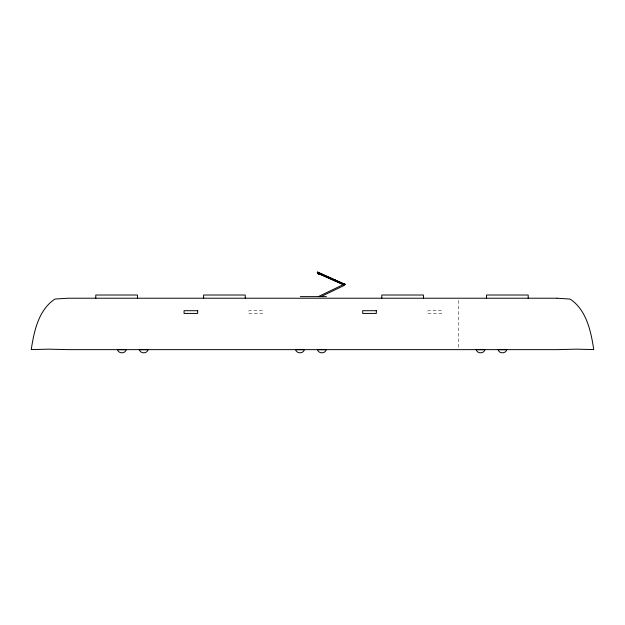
<?xml version="1.0" encoding="UTF-8"?>
<svg xmlns="http://www.w3.org/2000/svg" width="625" height="625" viewBox="0 0 625 625"><rect width="100%" height="100%" fill="white"/><g stroke="black" fill="none" stroke-linecap="round" stroke-linejoin="round"><path stroke-width="0.47" stroke-dasharray="3.12 2.34" d="M458.586 300.484L458.586 348.688M262.406 310.766L248.789 310.766L248.789 313.484L262.406 313.484L262.406 310.766M441.516 310.766L427.898 310.766L427.898 313.484L441.516 313.484L441.516 310.766"/><path stroke-width="0.94" d="M344.914 284.344L317.883 272.273L344.781 284.391M343.781 285.109L344.273 283.734L345.438 284.328M126.031 350.492C124.344 353.625 119.391 353.625 117.703 350.492M147.914 350.492C146.227 353.625 141.273 353.625 139.586 350.492M304.141 350.492C302.453 353.625 297.5 353.625 295.812 350.492M326.023 350.492C324.336 353.625 319.383 353.625 317.695 350.492M484.727 350.492C483.039 353.625 478.078 353.625 476.398 350.492M506.609 350.492C504.922 353.625 499.969 353.625 498.281 350.492M318.352 296.617L343.656 284.414M320.969 296.617L344.148 285.438M318.281 273.305C320.594 273.617 316.297 270.484 317.477 273.305L319.078 274.508L317.477 272.102M300.336 296.617L326.453 296.617M556.938 298.219L68.062 298.219L54.984 299.055C38.547 309.766 34.008 331.367 31.25 349.586L48.75 349.164L68.062 349.641L556.938 349.641L576.25 349.164L593.75 349.586C590.992 331.367 586.453 309.766 570.016 299.055L557.078 298.227M117.375 349.695L126.359 349.695M139.258 349.695L148.242 349.695M295.484 349.695L304.469 349.695M317.367 349.695L326.352 349.695M476.07 349.695L485.055 349.695M497.953 349.695L506.938 349.695M318.414 273.531L343.617 284.68M318.398 273.523L344.344 285.039M528.195 298.219L528.195 295.016L486.539 295.016L486.539 298.219M423.453 298.219L423.453 295.016L381.797 295.016L381.797 298.219M245.258 298.219L245.258 295.016L203.602 295.016L203.602 298.219M137.445 298.219L137.445 295.016L95.789 295.016L95.789 298.219M317.5 272.984L317.828 272.305L317.516 272.93M334.703 280.367C335.297 282.203 336.133 279.078 334.703 280.367M197.688 310.703L184.07 310.703L184.07 313.422L197.688 313.422L197.688 310.703M376.32 310.703L362.695 310.703L362.695 313.422L376.32 313.422L376.32 310.703"/></g></svg>
